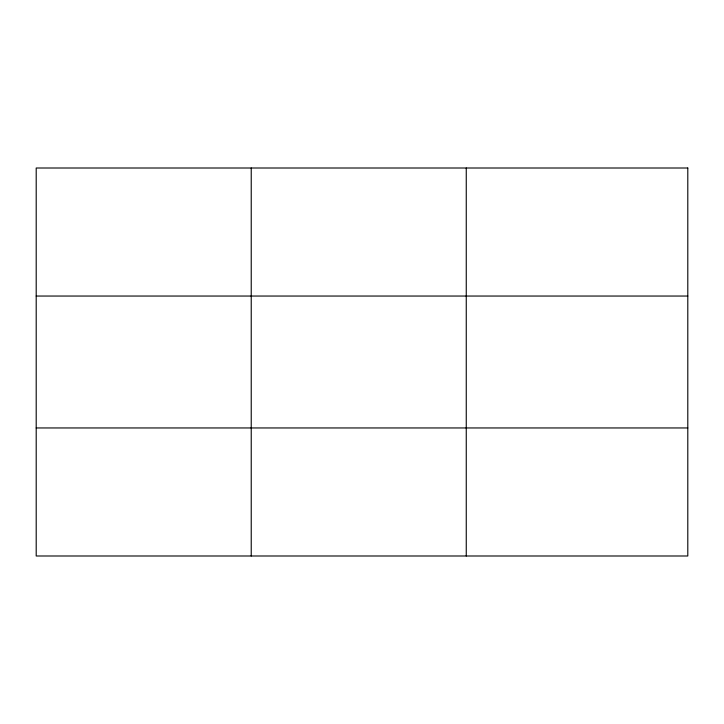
<?xml version="1.0" encoding="UTF-8"?>
<svg xmlns="http://www.w3.org/2000/svg" width="724" height="724" viewBox="0 0 724 724"><rect width="100%" height="100%" fill="white"/><g stroke="black" fill="none" stroke-linecap="round" stroke-linejoin="round"><path stroke-width="1.09" d="M251.228 555.996L251.228 168.004M466.256 555.996L466.256 168.004M36.2 296.044L687.8 296.044M36.2 427.956L687.8 427.956M687.8 168.004L687.8 555.996L36.2 555.996L36.2 168.004L687.8 168.004"/></g></svg>
